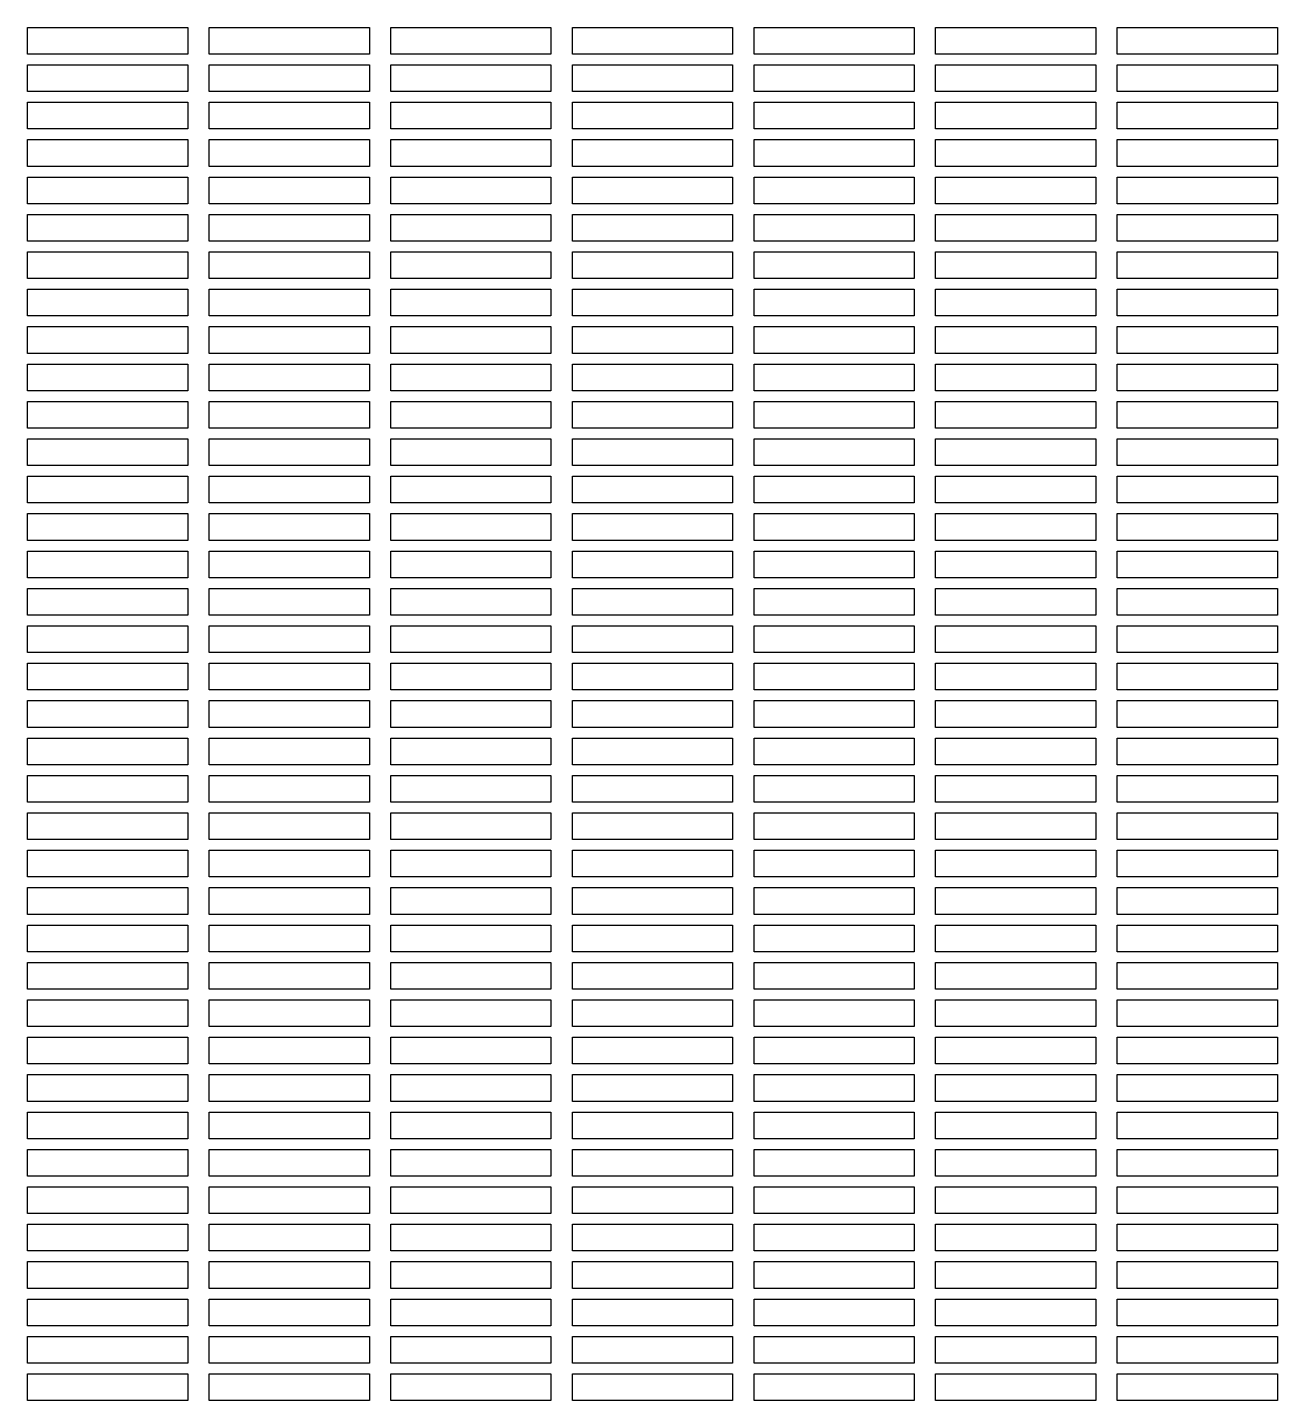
# Model space of a CAD drawing. Header units: millimetres. Extents: x 0 to 100, y -12 to 202.
# Drawn here: x 49.82 to 73.22, y 40.35 to 66.05 of the extents above; entities that cross this region are included whole.
import ezdxf

# ---------------------------------------------------------------- set-up
doc = ezdxf.new("R2010")
doc.units = ezdxf.units.MM
doc.layers.add('4212-62023_1-GJW_0', color=7, linetype='Continuous')

msp = doc.modelspace()

# ---------------------------------------------------------------- linework, layer by layer
at = {"layer": '4212-62023_1-GJW_0', "color": 7, "linetype": 'Continuous'}
for p, q in [((49.82, 66.05), (52.82, 66.05)), ((49.82, 65.55), (49.82, 66.05)), ((52.82, 66.05), (52.82, 65.55)), ((53.22, 66.05), (56.22, 66.05)), ((53.22, 65.55), (53.22, 66.05)), ((56.22, 66.05), (56.22, 65.55)), ((56.62, 66.05), (59.62, 66.05)), ((56.62, 65.55), (56.62, 66.05)), ((59.62, 66.05), (59.62, 65.55)), ((60.02, 66.05), (63.02, 66.05)), ((60.02, 65.55), (60.02, 66.05)), ((63.02, 66.05), (63.02, 65.55)), ((63.42, 66.05), (66.42, 66.05)), ((63.42, 65.55), (63.42, 66.05)), ((66.42, 66.05), (66.42, 65.55)), ((66.82, 66.05), (69.82, 66.05)), ((66.82, 65.55), (66.82, 66.05)), ((69.82, 66.05), (69.82, 65.55)), ((70.22, 66.05), (73.22, 66.05)), ((70.22, 65.55), (70.22, 66.05)), ((73.22, 66.05), (73.22, 65.55)), ((52.82, 65.55), (49.82, 65.55)), ((56.22, 65.55), (53.22, 65.55)), ((59.62, 65.55), (56.62, 65.55)), ((63.02, 65.55), (60.02, 65.55)), ((66.42, 65.55), (63.42, 65.55)), ((69.82, 65.55), (66.82, 65.55)), ((73.22, 65.55), (70.22, 65.55)), ((49.82, 65.35), (52.82, 65.35)), ((49.82, 64.85), (49.82, 65.35)), ((52.82, 65.35), (52.82, 64.85)), ((53.22, 65.35), (56.22, 65.35)), ((53.22, 64.85), (53.22, 65.35)), ((56.22, 65.35), (56.22, 64.85)), ((56.62, 65.35), (59.62, 65.35)), ((56.62, 64.85), (56.62, 65.35)), ((59.62, 65.35), (59.62, 64.85)), ((60.02, 65.35), (63.02, 65.35)), ((60.02, 64.85), (60.02, 65.35)), ((63.02, 65.35), (63.02, 64.85)), ((63.42, 65.35), (66.42, 65.35)), ((63.42, 64.85), (63.42, 65.35)), ((66.42, 65.35), (66.42, 64.85)), ((66.82, 65.35), (69.82, 65.35)), ((66.82, 64.85), (66.82, 65.35)), ((69.82, 65.35), (69.82, 64.85)), ((70.22, 65.35), (73.22, 65.35)), ((70.22, 64.85), (70.22, 65.35)), ((73.22, 65.35), (73.22, 64.85)), ((52.82, 64.85), (49.82, 64.85)), ((56.22, 64.85), (53.22, 64.85)), ((59.62, 64.85), (56.62, 64.85)), ((63.02, 64.85), (60.02, 64.85)), ((66.42, 64.85), (63.42, 64.85)), ((69.82, 64.85), (66.82, 64.85)), ((73.22, 64.85), (70.22, 64.85)), ((49.82, 64.65), (52.82, 64.65)), ((49.82, 64.15), (49.82, 64.65)), ((52.82, 64.65), (52.82, 64.15)), ((53.22, 64.65), (56.22, 64.65)), ((53.22, 64.15), (53.22, 64.65)), ((56.22, 64.65), (56.22, 64.15)), ((56.62, 64.65), (59.62, 64.65)), ((56.62, 64.15), (56.62, 64.65)), ((59.62, 64.65), (59.62, 64.15)), ((60.02, 64.65), (63.02, 64.65)), ((60.02, 64.15), (60.02, 64.65)), ((63.02, 64.65), (63.02, 64.15)), ((63.42, 64.65), (66.42, 64.65)), ((63.42, 64.15), (63.42, 64.65)), ((66.42, 64.65), (66.42, 64.15)), ((66.82, 64.65), (69.82, 64.65)), ((66.82, 64.15), (66.82, 64.65)), ((69.82, 64.65), (69.82, 64.15)), ((70.22, 64.65), (73.22, 64.65)), ((70.22, 64.15), (70.22, 64.65)), ((73.22, 64.65), (73.22, 64.15)), ((52.82, 64.15), (49.82, 64.15)), ((56.22, 64.15), (53.22, 64.15)), ((59.62, 64.15), (56.62, 64.15)), ((63.02, 64.15), (60.02, 64.15)), ((66.42, 64.15), (63.42, 64.15)), ((69.82, 64.15), (66.82, 64.15)), ((73.22, 64.15), (70.22, 64.15)), ((49.82, 63.95), (52.82, 63.95)), ((49.82, 63.45), (49.82, 63.95)), ((52.82, 63.95), (52.82, 63.45)), ((53.22, 63.95), (56.22, 63.95)), ((53.22, 63.45), (53.22, 63.95)), ((56.22, 63.95), (56.22, 63.45)), ((56.62, 63.95), (59.62, 63.95)), ((56.62, 63.45), (56.62, 63.95)), ((59.62, 63.95), (59.62, 63.45)), ((60.02, 63.95), (63.02, 63.95)), ((60.02, 63.45), (60.02, 63.95)), ((63.02, 63.95), (63.02, 63.45)), ((63.42, 63.95), (66.42, 63.95)), ((63.42, 63.45), (63.42, 63.95)), ((66.42, 63.95), (66.42, 63.45)), ((66.82, 63.95), (69.82, 63.95)), ((66.82, 63.45), (66.82, 63.95)), ((69.82, 63.95), (69.82, 63.45)), ((70.22, 63.95), (73.22, 63.95)), ((70.22, 63.45), (70.22, 63.95)), ((73.22, 63.95), (73.22, 63.45)), ((52.82, 63.45), (49.82, 63.45)), ((49.82, 63.25), (52.82, 63.25)), ((49.82, 62.75), (49.82, 63.25)), ((52.82, 63.25), (52.82, 62.75)), ((56.22, 63.45), (53.22, 63.45)), ((53.22, 63.25), (56.22, 63.25)), ((53.22, 62.75), (53.22, 63.25)), ((56.22, 63.25), (56.22, 62.75)), ((59.62, 63.45), (56.62, 63.45)), ((56.62, 63.25), (59.62, 63.25)), ((56.62, 62.75), (56.62, 63.25)), ((59.62, 63.25), (59.62, 62.75)), ((63.02, 63.45), (60.02, 63.45)), ((60.02, 63.25), (63.02, 63.25)), ((60.02, 62.75), (60.02, 63.25)), ((63.02, 63.25), (63.02, 62.75)), ((66.42, 63.45), (63.42, 63.45)), ((63.42, 63.25), (66.42, 63.25)), ((63.42, 62.75), (63.42, 63.25)), ((66.42, 63.25), (66.42, 62.75)), ((69.82, 63.45), (66.82, 63.45)), ((66.82, 63.25), (69.82, 63.25)), ((66.82, 62.75), (66.82, 63.25)), ((69.82, 63.25), (69.82, 62.75)), ((73.22, 63.45), (70.22, 63.45)), ((70.22, 63.25), (73.22, 63.25)), ((70.22, 62.75), (70.22, 63.25)), ((73.22, 63.25), (73.22, 62.75)), ((52.82, 62.75), (49.82, 62.75)), ((56.22, 62.75), (53.22, 62.75)), ((59.62, 62.75), (56.62, 62.75)), ((63.02, 62.75), (60.02, 62.75)), ((66.42, 62.75), (63.42, 62.75)), ((69.82, 62.75), (66.82, 62.75)), ((73.22, 62.75), (70.22, 62.75)), ((49.82, 62.55), (52.82, 62.55)), ((49.82, 62.05), (49.82, 62.55)), ((52.82, 62.55), (52.82, 62.05)), ((53.22, 62.55), (56.22, 62.55)), ((53.22, 62.05), (53.22, 62.55)), ((56.22, 62.55), (56.22, 62.05)), ((56.62, 62.55), (59.62, 62.55)), ((56.62, 62.05), (56.62, 62.55)), ((59.62, 62.55), (59.62, 62.05)), ((60.02, 62.55), (63.02, 62.55)), ((60.02, 62.05), (60.02, 62.55)), ((63.02, 62.55), (63.02, 62.05)), ((63.42, 62.55), (66.42, 62.55)), ((63.42, 62.05), (63.42, 62.55)), ((66.42, 62.55), (66.42, 62.05)), ((66.82, 62.55), (69.82, 62.55)), ((66.82, 62.05), (66.82, 62.55)), ((69.82, 62.55), (69.82, 62.05)), ((70.22, 62.55), (73.22, 62.55)), ((70.22, 62.05), (70.22, 62.55)), ((73.22, 62.55), (73.22, 62.05)), ((52.82, 62.05), (49.82, 62.05)), ((56.22, 62.05), (53.22, 62.05)), ((59.62, 62.05), (56.62, 62.05)), ((63.02, 62.05), (60.02, 62.05)), ((66.42, 62.05), (63.42, 62.05)), ((69.82, 62.05), (66.82, 62.05)), ((73.22, 62.05), (70.22, 62.05)), ((49.82, 61.85), (52.82, 61.85)), ((49.82, 61.35), (49.82, 61.85)), ((52.82, 61.85), (52.82, 61.35)), ((53.22, 61.85), (56.22, 61.85)), ((53.22, 61.35), (53.22, 61.85)), ((56.22, 61.85), (56.22, 61.35)), ((56.62, 61.85), (59.62, 61.85)), ((56.62, 61.35), (56.62, 61.85)), ((59.62, 61.85), (59.62, 61.35)), ((60.02, 61.85), (63.02, 61.85)), ((60.02, 61.35), (60.02, 61.85)), ((63.02, 61.85), (63.02, 61.35)), ((63.42, 61.85), (66.42, 61.85)), ((63.42, 61.35), (63.42, 61.85)), ((66.42, 61.85), (66.42, 61.35)), ((66.82, 61.85), (69.82, 61.85)), ((66.82, 61.35), (66.82, 61.85)), ((69.82, 61.85), (69.82, 61.35)), ((70.22, 61.85), (73.22, 61.85)), ((70.22, 61.35), (70.22, 61.85)), ((73.22, 61.85), (73.22, 61.35)), ((52.82, 61.35), (49.82, 61.35)), ((56.22, 61.35), (53.22, 61.35)), ((59.62, 61.35), (56.62, 61.35)), ((63.02, 61.35), (60.02, 61.35)), ((66.42, 61.35), (63.42, 61.35)), ((69.82, 61.35), (66.82, 61.35)), ((73.22, 61.35), (70.22, 61.35)), ((49.82, 61.15), (52.82, 61.15)), ((49.82, 60.65), (49.82, 61.15)), ((52.82, 61.15), (52.82, 60.65)), ((53.22, 61.15), (56.22, 61.15)), ((53.22, 60.65), (53.22, 61.15)), ((56.22, 61.15), (56.22, 60.65)), ((56.62, 61.15), (59.62, 61.15)), ((56.62, 60.65), (56.62, 61.15)), ((59.62, 61.15), (59.62, 60.65)), ((60.02, 61.15), (63.02, 61.15)), ((60.02, 60.65), (60.02, 61.15)), ((63.02, 61.15), (63.02, 60.65)), ((63.42, 61.15), (66.42, 61.15)), ((63.42, 60.65), (63.42, 61.15)), ((66.42, 61.15), (66.42, 60.65)), ((66.82, 61.15), (69.82, 61.15)), ((66.82, 60.65), (66.82, 61.15)), ((69.82, 61.15), (69.82, 60.65)), ((70.22, 61.15), (73.22, 61.15)), ((70.22, 60.65), (70.22, 61.15)), ((73.22, 61.15), (73.22, 60.65)), ((52.82, 60.65), (49.82, 60.65)), ((49.82, 60.45), (52.82, 60.45)), ((49.82, 59.95), (49.82, 60.45)), ((52.82, 60.45), (52.82, 59.95)), ((56.22, 60.65), (53.22, 60.65)), ((53.22, 60.45), (56.22, 60.45)), ((53.22, 59.95), (53.22, 60.45)), ((56.22, 60.45), (56.22, 59.95)), ((59.62, 60.65), (56.62, 60.65)), ((56.62, 60.45), (59.62, 60.45)), ((56.62, 59.95), (56.62, 60.45)), ((59.62, 60.45), (59.62, 59.95)), ((63.02, 60.65), (60.02, 60.65)), ((60.02, 60.45), (63.02, 60.45)), ((60.02, 59.95), (60.02, 60.45)), ((63.02, 60.45), (63.02, 59.95)), ((66.42, 60.65), (63.42, 60.65)), ((63.42, 60.45), (66.42, 60.45)), ((63.42, 59.95), (63.42, 60.45)), ((66.42, 60.45), (66.42, 59.95)), ((69.82, 60.65), (66.82, 60.65)), ((66.82, 60.45), (69.82, 60.45)), ((66.82, 59.95), (66.82, 60.45)), ((69.82, 60.45), (69.82, 59.95)), ((73.22, 60.65), (70.22, 60.65)), ((70.22, 60.45), (73.22, 60.45)), ((70.22, 59.95), (70.22, 60.45)), ((73.22, 60.45), (73.22, 59.95)), ((52.82, 59.95), (49.82, 59.95)), ((56.22, 59.95), (53.22, 59.95)), ((59.62, 59.95), (56.62, 59.95)), ((63.02, 59.95), (60.02, 59.95)), ((66.42, 59.95), (63.42, 59.95)), ((69.82, 59.95), (66.82, 59.95)), ((73.22, 59.95), (70.22, 59.95)), ((49.82, 59.75), (52.82, 59.75)), ((49.82, 59.25), (49.82, 59.75)), ((52.82, 59.75), (52.82, 59.25)), ((53.22, 59.75), (56.22, 59.75)), ((53.22, 59.25), (53.22, 59.75)), ((56.22, 59.75), (56.22, 59.25)), ((56.62, 59.75), (59.62, 59.75)), ((56.62, 59.25), (56.62, 59.75)), ((59.62, 59.75), (59.62, 59.25)), ((60.02, 59.75), (63.02, 59.75)), ((60.02, 59.25), (60.02, 59.75)), ((63.02, 59.75), (63.02, 59.25)), ((63.42, 59.75), (66.42, 59.75)), ((63.42, 59.25), (63.42, 59.75)), ((66.42, 59.75), (66.42, 59.25)), ((66.82, 59.75), (69.82, 59.75)), ((66.82, 59.25), (66.82, 59.75)), ((69.82, 59.75), (69.82, 59.25)), ((70.22, 59.75), (73.22, 59.75)), ((70.22, 59.25), (70.22, 59.75)), ((73.22, 59.75), (73.22, 59.25)), ((52.82, 59.25), (49.82, 59.25)), ((56.22, 59.25), (53.22, 59.25)), ((59.62, 59.25), (56.62, 59.25)), ((63.02, 59.25), (60.02, 59.25)), ((66.42, 59.25), (63.42, 59.25)), ((69.82, 59.25), (66.82, 59.25)), ((73.22, 59.25), (70.22, 59.25)), ((49.82, 59.05), (52.82, 59.05)), ((49.82, 58.55), (49.82, 59.05)), ((52.82, 59.05), (52.82, 58.55)), ((53.22, 59.05), (56.22, 59.05)), ((53.22, 58.55), (53.22, 59.05)), ((56.22, 59.05), (56.22, 58.55)), ((56.62, 59.05), (59.62, 59.05)), ((56.62, 58.55), (56.62, 59.05)), ((59.62, 59.05), (59.62, 58.55)), ((60.02, 59.05), (63.02, 59.05)), ((60.02, 58.55), (60.02, 59.05)), ((63.02, 59.05), (63.02, 58.55)), ((63.42, 59.05), (66.42, 59.05)), ((63.42, 58.55), (63.42, 59.05)), ((66.42, 59.05), (66.42, 58.55)), ((66.82, 59.05), (69.82, 59.05)), ((66.82, 58.55), (66.82, 59.05)), ((69.82, 59.05), (69.82, 58.55)), ((70.22, 59.05), (73.22, 59.05)), ((70.22, 58.55), (70.22, 59.05)), ((73.22, 59.05), (73.22, 58.55)), ((52.82, 58.55), (49.82, 58.55)), ((49.82, 58.35), (52.82, 58.35)), ((49.82, 57.85), (49.82, 58.35)), ((52.82, 58.35), (52.82, 57.85)), ((56.22, 58.55), (53.22, 58.55)), ((53.22, 58.35), (56.22, 58.35)), ((53.22, 57.85), (53.22, 58.35)), ((56.22, 58.35), (56.22, 57.85)), ((59.62, 58.55), (56.62, 58.55)), ((56.62, 58.35), (59.62, 58.35)), ((56.62, 57.85), (56.62, 58.35)), ((59.62, 58.35), (59.62, 57.85)), ((63.02, 58.55), (60.02, 58.55)), ((60.02, 58.35), (63.02, 58.35)), ((60.02, 57.85), (60.02, 58.35)), ((63.02, 58.35), (63.02, 57.85)), ((66.42, 58.55), (63.42, 58.55)), ((63.42, 58.35), (66.42, 58.35)), ((63.42, 57.85), (63.42, 58.35)), ((66.42, 58.35), (66.42, 57.85)), ((69.82, 58.55), (66.82, 58.55)), ((66.82, 58.35), (69.82, 58.35)), ((66.82, 57.85), (66.82, 58.35)), ((69.82, 58.35), (69.82, 57.85)), ((73.22, 58.55), (70.22, 58.55)), ((70.22, 58.35), (73.22, 58.35)), ((70.22, 57.85), (70.22, 58.35)), ((73.22, 58.35), (73.22, 57.85)), ((52.82, 57.85), (49.82, 57.85)), ((56.22, 57.85), (53.22, 57.85)), ((59.62, 57.85), (56.62, 57.85)), ((63.02, 57.85), (60.02, 57.85)), ((66.42, 57.85), (63.42, 57.85)), ((69.82, 57.85), (66.82, 57.85)), ((73.22, 57.85), (70.22, 57.85)), ((49.82, 57.65), (52.82, 57.65)), ((49.82, 57.15), (49.82, 57.65)), ((52.82, 57.65), (52.82, 57.15)), ((53.22, 57.65), (56.22, 57.65)), ((53.22, 57.15), (53.22, 57.65)), ((56.22, 57.65), (56.22, 57.15)), ((56.62, 57.65), (59.62, 57.65)), ((56.62, 57.15), (56.62, 57.65)), ((59.62, 57.65), (59.62, 57.15)), ((60.02, 57.65), (63.02, 57.65)), ((60.02, 57.15), (60.02, 57.65)), ((63.02, 57.65), (63.02, 57.15)), ((63.42, 57.65), (66.42, 57.65)), ((63.42, 57.15), (63.42, 57.65)), ((66.42, 57.65), (66.42, 57.15)), ((66.82, 57.65), (69.82, 57.65)), ((66.82, 57.15), (66.82, 57.65)), ((69.82, 57.65), (69.82, 57.15)), ((70.22, 57.65), (73.22, 57.65)), ((70.22, 57.15), (70.22, 57.65)), ((73.22, 57.65), (73.22, 57.15)), ((52.82, 57.15), (49.82, 57.15)), ((56.22, 57.15), (53.22, 57.15)), ((59.62, 57.15), (56.62, 57.15)), ((63.02, 57.15), (60.02, 57.15)), ((66.42, 57.15), (63.42, 57.15)), ((69.82, 57.15), (66.82, 57.15)), ((73.22, 57.15), (70.22, 57.15)), ((49.82, 56.95), (52.82, 56.95)), ((49.82, 56.45), (49.82, 56.95)), ((52.82, 56.95), (52.82, 56.45)), ((53.22, 56.95), (56.22, 56.95)), ((53.22, 56.45), (53.22, 56.95)), ((56.22, 56.95), (56.22, 56.45)), ((56.62, 56.95), (59.62, 56.95)), ((56.62, 56.45), (56.62, 56.95)), ((59.62, 56.95), (59.62, 56.45)), ((60.02, 56.95), (63.02, 56.95)), ((60.02, 56.45), (60.02, 56.95)), ((63.02, 56.95), (63.02, 56.45)), ((63.42, 56.95), (66.42, 56.95)), ((63.42, 56.45), (63.42, 56.95)), ((66.42, 56.95), (66.42, 56.45)), ((66.82, 56.95), (69.82, 56.95)), ((66.82, 56.45), (66.82, 56.95)), ((69.82, 56.95), (69.82, 56.45)), ((70.22, 56.95), (73.22, 56.95)), ((70.22, 56.45), (70.22, 56.95)), ((73.22, 56.95), (73.22, 56.45)), ((52.82, 56.45), (49.82, 56.45)), ((56.22, 56.45), (53.22, 56.45)), ((59.62, 56.45), (56.62, 56.45)), ((63.02, 56.45), (60.02, 56.45)), ((66.42, 56.45), (63.42, 56.45)), ((69.82, 56.45), (66.82, 56.45)), ((73.22, 56.45), (70.22, 56.45)), ((49.82, 56.25), (52.82, 56.25)), ((49.82, 55.75), (49.82, 56.25)), ((52.82, 56.25), (52.82, 55.75)), ((53.22, 56.25), (56.22, 56.25)), ((53.22, 55.75), (53.22, 56.25)), ((56.22, 56.25), (56.22, 55.75)), ((56.62, 56.25), (59.62, 56.25)), ((56.62, 55.75), (56.62, 56.25)), ((59.62, 56.25), (59.62, 55.75)), ((60.02, 56.25), (63.02, 56.25)), ((60.02, 55.75), (60.02, 56.25)), ((63.02, 56.25), (63.02, 55.75)), ((63.42, 56.25), (66.42, 56.25)), ((63.42, 55.75), (63.42, 56.25)), ((66.42, 56.25), (66.42, 55.75)), ((66.82, 56.25), (69.82, 56.25)), ((66.82, 55.75), (66.82, 56.25)), ((69.82, 56.25), (69.82, 55.75)), ((70.22, 56.25), (73.22, 56.25)), ((70.22, 55.75), (70.22, 56.25)), ((73.22, 56.25), (73.22, 55.75)), ((52.82, 55.75), (49.82, 55.75)), ((49.82, 55.55), (52.82, 55.55)), ((49.82, 55.05), (49.82, 55.55)), ((52.82, 55.55), (52.82, 55.05)), ((56.22, 55.75), (53.22, 55.75)), ((53.22, 55.55), (56.22, 55.55)), ((53.22, 55.05), (53.22, 55.55)), ((56.22, 55.55), (56.22, 55.05)), ((59.62, 55.75), (56.62, 55.75)), ((56.62, 55.55), (59.62, 55.55)), ((56.62, 55.05), (56.62, 55.55)), ((59.62, 55.55), (59.62, 55.05)), ((63.02, 55.75), (60.02, 55.75)), ((60.02, 55.55), (63.02, 55.55)), ((60.02, 55.05), (60.02, 55.55)), ((63.02, 55.55), (63.02, 55.05)), ((66.42, 55.75), (63.42, 55.75)), ((63.42, 55.55), (66.42, 55.55)), ((63.42, 55.05), (63.42, 55.55)), ((66.42, 55.55), (66.42, 55.05)), ((69.82, 55.75), (66.82, 55.75)), ((66.82, 55.55), (69.82, 55.55)), ((66.82, 55.05), (66.82, 55.55)), ((69.82, 55.55), (69.82, 55.05)), ((73.22, 55.75), (70.22, 55.75)), ((70.22, 55.55), (73.22, 55.55)), ((70.22, 55.05), (70.22, 55.55)), ((73.22, 55.55), (73.22, 55.05)), ((52.82, 55.05), (49.82, 55.05)), ((56.22, 55.05), (53.22, 55.05)), ((59.62, 55.05), (56.62, 55.05)), ((63.02, 55.05), (60.02, 55.05)), ((66.42, 55.05), (63.42, 55.05)), ((69.82, 55.05), (66.82, 55.05)), ((73.22, 55.05), (70.22, 55.05)), ((49.82, 54.85), (52.82, 54.85)), ((49.82, 54.35), (49.82, 54.85)), ((52.82, 54.85), (52.82, 54.35)), ((53.22, 54.85), (56.22, 54.85)), ((53.22, 54.35), (53.22, 54.85)), ((56.22, 54.85), (56.22, 54.35)), ((56.62, 54.85), (59.62, 54.85)), ((56.62, 54.35), (56.62, 54.85)), ((59.62, 54.85), (59.62, 54.35)), ((60.02, 54.85), (63.02, 54.85)), ((60.02, 54.35), (60.02, 54.85)), ((63.02, 54.85), (63.02, 54.35)), ((63.42, 54.85), (66.42, 54.85)), ((63.42, 54.35), (63.42, 54.85)), ((66.42, 54.85), (66.42, 54.35)), ((66.82, 54.85), (69.82, 54.85)), ((66.82, 54.35), (66.82, 54.85)), ((69.82, 54.85), (69.82, 54.35)), ((70.22, 54.85), (73.22, 54.85)), ((70.22, 54.35), (70.22, 54.85)), ((73.22, 54.85), (73.22, 54.35)), ((52.82, 54.35), (49.82, 54.35)), ((56.22, 54.35), (53.22, 54.35)), ((59.62, 54.35), (56.62, 54.35)), ((63.02, 54.35), (60.02, 54.35)), ((66.42, 54.35), (63.42, 54.35)), ((69.82, 54.35), (66.82, 54.35)), ((73.22, 54.35), (70.22, 54.35)), ((49.82, 54.15), (52.82, 54.15)), ((49.82, 53.65), (49.82, 54.15)), ((52.82, 54.15), (52.82, 53.65)), ((53.22, 54.15), (56.22, 54.15)), ((53.22, 53.65), (53.22, 54.15)), ((56.22, 54.15), (56.22, 53.65)), ((56.62, 54.15), (59.62, 54.15)), ((56.62, 53.65), (56.62, 54.15)), ((59.62, 54.15), (59.62, 53.65)), ((60.02, 54.15), (63.02, 54.15)), ((60.02, 53.65), (60.02, 54.15)), ((63.02, 54.15), (63.02, 53.65)), ((63.42, 54.15), (66.42, 54.15)), ((63.42, 53.65), (63.42, 54.15)), ((66.42, 54.15), (66.42, 53.65)), ((66.82, 54.15), (69.82, 54.15)), ((66.82, 53.65), (66.82, 54.15)), ((69.82, 54.15), (69.82, 53.65)), ((70.22, 54.15), (73.22, 54.15)), ((70.22, 53.65), (70.22, 54.15)), ((73.22, 54.15), (73.22, 53.65)), ((52.82, 53.65), (49.82, 53.65)), ((56.22, 53.65), (53.22, 53.65)), ((59.62, 53.65), (56.62, 53.65)), ((63.02, 53.65), (60.02, 53.65)), ((66.42, 53.65), (63.42, 53.65)), ((69.82, 53.65), (66.82, 53.65)), ((73.22, 53.65), (70.22, 53.65)), ((49.82, 53.45), (52.82, 53.45)), ((49.82, 52.95), (49.82, 53.45)), ((52.82, 53.45), (52.82, 52.95)), ((53.22, 53.45), (56.22, 53.45)), ((53.22, 52.95), (53.22, 53.45)), ((56.22, 53.45), (56.22, 52.95)), ((56.62, 53.45), (59.62, 53.45)), ((56.62, 52.95), (56.62, 53.45)), ((59.62, 53.45), (59.62, 52.95)), ((60.02, 53.45), (63.02, 53.45)), ((60.02, 52.95), (60.02, 53.45)), ((63.02, 53.45), (63.02, 52.95)), ((63.42, 53.45), (66.42, 53.45)), ((63.42, 52.95), (63.42, 53.45)), ((66.42, 53.45), (66.42, 52.95)), ((66.82, 53.45), (69.82, 53.45)), ((66.82, 52.95), (66.82, 53.45)), ((69.82, 53.45), (69.82, 52.95)), ((70.22, 53.45), (73.22, 53.45)), ((70.22, 52.95), (70.22, 53.45)), ((73.22, 53.45), (73.22, 52.95)), ((52.82, 52.95), (49.82, 52.95)), ((56.22, 52.95), (53.22, 52.95)), ((59.62, 52.95), (56.62, 52.95)), ((63.02, 52.95), (60.02, 52.95)), ((66.42, 52.95), (63.42, 52.95)), ((69.82, 52.95), (66.82, 52.95)), ((73.22, 52.95), (70.22, 52.95)), ((49.82, 52.75), (52.82, 52.75)), ((49.82, 52.25), (49.82, 52.75)), ((52.82, 52.75), (52.82, 52.25)), ((53.22, 52.75), (56.22, 52.75)), ((53.22, 52.25), (53.22, 52.75)), ((56.22, 52.75), (56.22, 52.25)), ((56.62, 52.75), (59.62, 52.75)), ((56.62, 52.25), (56.62, 52.75)), ((59.62, 52.75), (59.62, 52.25)), ((60.02, 52.75), (63.02, 52.75)), ((60.02, 52.25), (60.02, 52.75)), ((63.02, 52.75), (63.02, 52.25)), ((63.42, 52.75), (66.42, 52.75)), ((63.42, 52.25), (63.42, 52.75)), ((66.42, 52.75), (66.42, 52.25)), ((66.82, 52.75), (69.82, 52.75)), ((66.82, 52.25), (66.82, 52.75)), ((69.82, 52.75), (69.82, 52.25)), ((70.22, 52.75), (73.22, 52.75)), ((70.22, 52.25), (70.22, 52.75)), ((73.22, 52.75), (73.22, 52.25)), ((52.82, 52.25), (49.82, 52.25)), ((56.22, 52.25), (53.22, 52.25)), ((59.62, 52.25), (56.62, 52.25)), ((63.02, 52.25), (60.02, 52.25)), ((66.42, 52.25), (63.42, 52.25)), ((69.82, 52.25), (66.82, 52.25)), ((73.22, 52.25), (70.22, 52.25)), ((49.82, 52.05), (52.82, 52.05)), ((49.82, 51.55), (49.82, 52.05)), ((52.82, 52.05), (52.82, 51.55)), ((53.22, 52.05), (56.22, 52.05)), ((53.22, 51.55), (53.22, 52.05)), ((56.22, 52.05), (56.22, 51.55)), ((56.62, 52.05), (59.62, 52.05)), ((56.62, 51.55), (56.62, 52.05)), ((59.62, 52.05), (59.62, 51.55)), ((60.02, 52.05), (63.02, 52.05)), ((60.02, 51.55), (60.02, 52.05)), ((63.02, 52.05), (63.02, 51.55)), ((63.42, 52.05), (66.42, 52.05)), ((63.42, 51.55), (63.42, 52.05)), ((66.42, 52.05), (66.42, 51.55)), ((66.82, 52.05), (69.82, 52.05)), ((66.82, 51.55), (66.82, 52.05)), ((69.82, 52.05), (69.82, 51.55)), ((70.22, 52.05), (73.22, 52.05)), ((70.22, 51.55), (70.22, 52.05)), ((73.22, 52.05), (73.22, 51.55)), ((52.82, 51.55), (49.82, 51.55)), ((56.22, 51.55), (53.22, 51.55)), ((59.62, 51.55), (56.62, 51.55)), ((63.02, 51.55), (60.02, 51.55)), ((66.42, 51.55), (63.42, 51.55)), ((69.82, 51.55), (66.82, 51.55)), ((73.22, 51.55), (70.22, 51.55)), ((49.82, 51.35), (52.82, 51.35)), ((49.82, 50.85), (49.82, 51.35)), ((52.82, 51.35), (52.82, 50.85)), ((53.22, 51.35), (56.22, 51.35)), ((53.22, 50.85), (53.22, 51.35)), ((56.22, 51.35), (56.22, 50.85)), ((56.62, 51.35), (59.62, 51.35)), ((56.62, 50.85), (56.62, 51.35)), ((59.62, 51.35), (59.62, 50.85)), ((60.02, 51.35), (63.02, 51.35)), ((60.02, 50.85), (60.02, 51.35)), ((63.02, 51.35), (63.02, 50.85)), ((63.42, 51.35), (66.42, 51.35)), ((63.42, 50.85), (63.42, 51.35)), ((66.42, 51.35), (66.42, 50.85)), ((66.82, 51.35), (69.82, 51.35)), ((66.82, 50.85), (66.82, 51.35)), ((69.82, 51.35), (69.82, 50.85)), ((70.22, 51.35), (73.22, 51.35)), ((70.22, 50.85), (70.22, 51.35)), ((73.22, 51.35), (73.22, 50.85)), ((52.82, 50.85), (49.82, 50.85)), ((49.82, 50.65), (52.82, 50.65)), ((49.82, 50.15), (49.82, 50.65)), ((52.82, 50.65), (52.82, 50.15)), ((56.22, 50.85), (53.22, 50.85)), ((53.22, 50.65), (56.22, 50.65)), ((53.22, 50.15), (53.22, 50.65)), ((56.22, 50.65), (56.22, 50.15)), ((59.62, 50.85), (56.62, 50.85)), ((56.62, 50.65), (59.62, 50.65)), ((56.62, 50.15), (56.62, 50.65)), ((59.62, 50.65), (59.62, 50.15)), ((63.02, 50.85), (60.02, 50.85)), ((60.02, 50.65), (63.02, 50.65)), ((60.02, 50.15), (60.02, 50.65)), ((63.02, 50.65), (63.02, 50.15)), ((66.42, 50.85), (63.42, 50.85)), ((63.42, 50.65), (66.42, 50.65)), ((63.42, 50.15), (63.42, 50.65)), ((66.42, 50.65), (66.42, 50.15)), ((69.82, 50.85), (66.82, 50.85)), ((66.82, 50.65), (69.82, 50.65)), ((66.82, 50.15), (66.82, 50.65)), ((69.82, 50.65), (69.82, 50.15)), ((73.22, 50.85), (70.22, 50.85)), ((70.22, 50.65), (73.22, 50.65)), ((70.22, 50.15), (70.22, 50.65)), ((73.22, 50.65), (73.22, 50.15)), ((52.82, 50.15), (49.82, 50.15)), ((56.22, 50.15), (53.22, 50.15)), ((59.62, 50.15), (56.62, 50.15)), ((63.02, 50.15), (60.02, 50.15)), ((66.42, 50.15), (63.42, 50.15)), ((69.82, 50.15), (66.82, 50.15)), ((73.22, 50.15), (70.22, 50.15)), ((49.82, 49.95), (52.82, 49.95)), ((49.82, 49.45), (49.82, 49.95)), ((52.82, 49.95), (52.82, 49.45)), ((53.22, 49.95), (56.22, 49.95)), ((53.22, 49.45), (53.22, 49.95)), ((56.22, 49.95), (56.22, 49.45)), ((56.62, 49.95), (59.62, 49.95)), ((56.62, 49.45), (56.62, 49.95)), ((59.62, 49.95), (59.62, 49.45)), ((60.02, 49.95), (63.02, 49.95)), ((60.02, 49.45), (60.02, 49.95)), ((63.02, 49.95), (63.02, 49.45)), ((63.42, 49.95), (66.42, 49.95)), ((63.42, 49.45), (63.42, 49.95)), ((66.42, 49.95), (66.42, 49.45)), ((66.82, 49.95), (69.82, 49.95)), ((66.82, 49.45), (66.82, 49.95)), ((69.82, 49.95), (69.82, 49.45)), ((70.22, 49.95), (73.22, 49.95)), ((70.22, 49.45), (70.22, 49.95)), ((73.22, 49.95), (73.22, 49.45)), ((52.82, 49.45), (49.82, 49.45)), ((56.22, 49.45), (53.22, 49.45)), ((59.62, 49.45), (56.62, 49.45)), ((63.02, 49.45), (60.02, 49.45)), ((66.42, 49.45), (63.42, 49.45)), ((69.82, 49.45), (66.82, 49.45)), ((73.22, 49.45), (70.22, 49.45)), ((49.82, 49.25), (52.82, 49.25)), ((49.82, 48.75), (49.82, 49.25)), ((52.82, 49.25), (52.82, 48.75)), ((53.22, 49.25), (56.22, 49.25)), ((53.22, 48.75), (53.22, 49.25)), ((56.22, 49.25), (56.22, 48.75)), ((56.62, 49.25), (59.62, 49.25)), ((56.62, 48.75), (56.62, 49.25)), ((59.62, 49.25), (59.62, 48.75)), ((60.02, 49.25), (63.02, 49.25)), ((60.02, 48.75), (60.02, 49.25)), ((63.02, 49.25), (63.02, 48.75)), ((63.42, 49.25), (66.42, 49.25)), ((63.42, 48.75), (63.42, 49.25)), ((66.42, 49.25), (66.42, 48.75)), ((66.82, 49.25), (69.82, 49.25)), ((66.82, 48.75), (66.82, 49.25)), ((69.82, 49.25), (69.82, 48.75)), ((70.22, 49.25), (73.22, 49.25)), ((70.22, 48.75), (70.22, 49.25)), ((73.22, 49.25), (73.22, 48.75)), ((52.82, 48.75), (49.82, 48.75)), ((56.22, 48.75), (53.22, 48.75)), ((59.62, 48.75), (56.62, 48.75)), ((63.02, 48.75), (60.02, 48.75)), ((66.42, 48.75), (63.42, 48.75)), ((69.82, 48.75), (66.82, 48.75)), ((73.22, 48.75), (70.22, 48.75)), ((49.82, 48.55), (52.82, 48.55)), ((49.82, 48.05), (49.82, 48.55)), ((52.82, 48.55), (52.82, 48.05)), ((53.22, 48.55), (56.22, 48.55)), ((53.22, 48.05), (53.22, 48.55)), ((56.22, 48.55), (56.22, 48.05)), ((56.62, 48.55), (59.62, 48.55)), ((56.62, 48.05), (56.62, 48.55)), ((59.62, 48.55), (59.62, 48.05)), ((60.02, 48.55), (63.02, 48.55)), ((60.02, 48.05), (60.02, 48.55)), ((63.02, 48.55), (63.02, 48.05)), ((63.42, 48.55), (66.42, 48.55)), ((63.42, 48.05), (63.42, 48.55)), ((66.42, 48.55), (66.42, 48.05)), ((66.82, 48.55), (69.82, 48.55)), ((66.82, 48.05), (66.82, 48.55)), ((69.82, 48.55), (69.82, 48.05)), ((70.22, 48.55), (73.22, 48.55)), ((70.22, 48.05), (70.22, 48.55)), ((73.22, 48.55), (73.22, 48.05)), ((52.82, 48.05), (49.82, 48.05)), ((49.82, 47.85), (52.82, 47.85)), ((49.82, 47.35), (49.82, 47.85)), ((52.82, 47.85), (52.82, 47.35)), ((56.22, 48.05), (53.22, 48.05)), ((53.22, 47.85), (56.22, 47.85)), ((53.22, 47.35), (53.22, 47.85)), ((56.22, 47.85), (56.22, 47.35)), ((59.62, 48.05), (56.62, 48.05)), ((56.62, 47.85), (59.62, 47.85)), ((56.62, 47.35), (56.62, 47.85)), ((59.62, 47.85), (59.62, 47.35)), ((63.02, 48.05), (60.02, 48.05)), ((60.02, 47.85), (63.02, 47.85)), ((60.02, 47.35), (60.02, 47.85)), ((63.02, 47.85), (63.02, 47.35)), ((66.42, 48.05), (63.42, 48.05)), ((63.42, 47.85), (66.42, 47.85)), ((63.42, 47.35), (63.42, 47.85)), ((66.42, 47.85), (66.42, 47.35)), ((69.82, 48.05), (66.82, 48.05)), ((66.82, 47.85), (69.82, 47.85)), ((66.82, 47.35), (66.82, 47.85)), ((69.82, 47.85), (69.82, 47.35)), ((73.22, 48.05), (70.22, 48.05)), ((70.22, 47.85), (73.22, 47.85)), ((70.22, 47.35), (70.22, 47.85)), ((73.22, 47.85), (73.22, 47.35)), ((52.82, 47.35), (49.82, 47.35)), ((56.22, 47.35), (53.22, 47.35)), ((59.62, 47.35), (56.62, 47.35)), ((63.02, 47.35), (60.02, 47.35)), ((66.42, 47.35), (63.42, 47.35)), ((69.82, 47.35), (66.82, 47.35)), ((73.22, 47.35), (70.22, 47.35)), ((49.82, 47.15), (52.82, 47.15)), ((49.82, 46.65), (49.82, 47.15)), ((52.82, 47.15), (52.82, 46.65)), ((53.22, 47.15), (56.22, 47.15)), ((53.22, 46.65), (53.22, 47.15)), ((56.22, 47.15), (56.22, 46.65)), ((56.62, 47.15), (59.62, 47.15)), ((56.62, 46.65), (56.62, 47.15)), ((59.62, 47.15), (59.62, 46.65)), ((60.02, 47.15), (63.02, 47.15)), ((60.02, 46.65), (60.02, 47.15)), ((63.02, 47.15), (63.02, 46.65)), ((63.42, 47.15), (66.42, 47.15)), ((63.42, 46.65), (63.42, 47.15)), ((66.42, 47.15), (66.42, 46.65)), ((66.82, 47.15), (69.82, 47.15)), ((66.82, 46.65), (66.82, 47.15)), ((69.82, 47.15), (69.82, 46.65)), ((70.22, 47.15), (73.22, 47.15)), ((70.22, 46.65), (70.22, 47.15)), ((73.22, 47.15), (73.22, 46.65)), ((52.82, 46.65), (49.82, 46.65)), ((56.22, 46.65), (53.22, 46.65)), ((59.62, 46.65), (56.62, 46.65)), ((63.02, 46.65), (60.02, 46.65)), ((66.42, 46.65), (63.42, 46.65)), ((69.82, 46.65), (66.82, 46.65)), ((73.22, 46.65), (70.22, 46.65)), ((49.82, 46.45), (52.82, 46.45)), ((49.82, 45.95), (49.82, 46.45)), ((52.82, 46.45), (52.82, 45.95)), ((53.22, 46.45), (56.22, 46.45)), ((53.22, 45.95), (53.22, 46.45)), ((56.22, 46.45), (56.22, 45.95)), ((56.62, 46.45), (59.62, 46.45)), ((56.62, 45.95), (56.62, 46.45)), ((59.62, 46.45), (59.62, 45.95)), ((60.02, 46.45), (63.02, 46.45)), ((60.02, 45.95), (60.02, 46.45)), ((63.02, 46.45), (63.02, 45.95)), ((63.42, 46.45), (66.42, 46.45)), ((63.42, 45.95), (63.42, 46.45)), ((66.42, 46.45), (66.42, 45.95)), ((66.82, 46.45), (69.82, 46.45)), ((66.82, 45.95), (66.82, 46.45)), ((69.82, 46.45), (69.82, 45.95)), ((70.22, 46.45), (73.22, 46.45)), ((70.22, 45.95), (70.22, 46.45)), ((73.22, 46.45), (73.22, 45.95)), ((52.82, 45.95), (49.82, 45.95)), ((49.82, 45.75), (52.82, 45.75)), ((49.82, 45.25), (49.82, 45.75)), ((52.82, 45.75), (52.82, 45.25)), ((56.22, 45.95), (53.22, 45.95)), ((53.22, 45.75), (56.22, 45.75)), ((53.22, 45.25), (53.22, 45.75)), ((56.22, 45.75), (56.22, 45.25)), ((59.62, 45.95), (56.62, 45.95)), ((56.62, 45.75), (59.62, 45.75)), ((56.62, 45.25), (56.62, 45.75)), ((59.62, 45.75), (59.62, 45.25)), ((63.02, 45.95), (60.02, 45.95)), ((60.02, 45.75), (63.02, 45.75)), ((60.02, 45.25), (60.02, 45.75)), ((63.02, 45.75), (63.02, 45.25)), ((66.42, 45.95), (63.42, 45.95)), ((63.42, 45.75), (66.42, 45.75)), ((63.42, 45.25), (63.42, 45.75)), ((66.42, 45.75), (66.42, 45.25)), ((69.82, 45.95), (66.82, 45.95)), ((66.82, 45.75), (69.82, 45.75)), ((66.82, 45.25), (66.82, 45.75)), ((69.82, 45.75), (69.82, 45.25)), ((73.22, 45.95), (70.22, 45.95)), ((70.22, 45.75), (73.22, 45.75)), ((70.22, 45.25), (70.22, 45.75)), ((73.22, 45.75), (73.22, 45.25)), ((52.82, 45.25), (49.82, 45.25)), ((56.22, 45.25), (53.22, 45.25)), ((59.62, 45.25), (56.62, 45.25)), ((63.02, 45.25), (60.02, 45.25)), ((66.42, 45.25), (63.42, 45.25)), ((69.82, 45.25), (66.82, 45.25)), ((73.22, 45.25), (70.22, 45.25)), ((49.82, 45.05), (52.82, 45.05)), ((49.82, 44.55), (49.82, 45.05)), ((52.82, 45.05), (52.82, 44.55)), ((53.22, 45.05), (56.22, 45.05)), ((53.22, 44.55), (53.22, 45.05)), ((56.22, 45.05), (56.22, 44.55)), ((56.62, 45.05), (59.62, 45.05)), ((56.62, 44.55), (56.62, 45.05)), ((59.62, 45.05), (59.62, 44.55)), ((60.02, 45.05), (63.02, 45.05)), ((60.02, 44.55), (60.02, 45.05)), ((63.02, 45.05), (63.02, 44.55)), ((63.42, 45.05), (66.42, 45.05)), ((63.42, 44.55), (63.42, 45.05)), ((66.42, 45.05), (66.42, 44.55)), ((66.82, 45.05), (69.82, 45.05)), ((66.82, 44.55), (66.82, 45.05)), ((69.82, 45.05), (69.82, 44.55)), ((70.22, 45.05), (73.22, 45.05)), ((70.22, 44.55), (70.22, 45.05)), ((73.22, 45.05), (73.22, 44.55)), ((52.82, 44.55), (49.82, 44.55)), ((56.22, 44.55), (53.22, 44.55)), ((59.62, 44.55), (56.62, 44.55)), ((63.02, 44.55), (60.02, 44.55)), ((66.42, 44.55), (63.42, 44.55)), ((69.82, 44.55), (66.82, 44.55)), ((73.22, 44.55), (70.22, 44.55)), ((49.82, 44.35), (52.82, 44.35)), ((49.82, 43.85), (49.82, 44.35)), ((52.82, 44.35), (52.82, 43.85)), ((53.22, 44.35), (56.22, 44.35)), ((53.22, 43.85), (53.22, 44.35)), ((56.22, 44.35), (56.22, 43.85)), ((56.62, 44.35), (59.62, 44.35)), ((56.62, 43.85), (56.62, 44.35)), ((59.62, 44.35), (59.62, 43.85)), ((60.02, 44.35), (63.02, 44.35)), ((60.02, 43.85), (60.02, 44.35)), ((63.02, 44.35), (63.02, 43.85)), ((63.42, 44.35), (66.42, 44.35)), ((63.42, 43.85), (63.42, 44.35)), ((66.42, 44.35), (66.42, 43.85)), ((66.82, 44.35), (69.82, 44.35)), ((66.82, 43.85), (66.82, 44.35)), ((69.82, 44.35), (69.82, 43.85)), ((70.22, 44.35), (73.22, 44.35)), ((70.22, 43.85), (70.22, 44.35)), ((73.22, 44.35), (73.22, 43.85)), ((52.82, 43.85), (49.82, 43.85)), ((56.22, 43.85), (53.22, 43.85)), ((59.62, 43.85), (56.62, 43.85)), ((63.02, 43.85), (60.02, 43.85)), ((66.42, 43.85), (63.42, 43.85)), ((69.82, 43.85), (66.82, 43.85)), ((73.22, 43.85), (70.22, 43.85)), ((49.82, 43.65), (52.82, 43.65)), ((49.82, 43.15), (49.82, 43.65)), ((52.82, 43.65), (52.82, 43.15)), ((53.22, 43.65), (56.22, 43.65)), ((53.22, 43.15), (53.22, 43.65)), ((56.22, 43.65), (56.22, 43.15)), ((56.62, 43.65), (59.62, 43.65)), ((56.62, 43.15), (56.62, 43.65)), ((59.62, 43.65), (59.62, 43.15)), ((60.02, 43.65), (63.02, 43.65)), ((60.02, 43.15), (60.02, 43.65)), ((63.02, 43.65), (63.02, 43.15)), ((63.42, 43.65), (66.42, 43.65)), ((63.42, 43.15), (63.42, 43.65)), ((66.42, 43.65), (66.42, 43.15)), ((66.82, 43.65), (69.82, 43.65)), ((66.82, 43.15), (66.82, 43.65)), ((69.82, 43.65), (69.82, 43.15)), ((70.22, 43.65), (73.22, 43.65)), ((70.22, 43.15), (70.22, 43.65)), ((73.22, 43.65), (73.22, 43.15)), ((52.82, 43.15), (49.82, 43.15)), ((49.82, 42.95), (52.82, 42.95)), ((49.82, 42.45), (49.82, 42.95)), ((52.82, 42.95), (52.82, 42.45)), ((56.22, 43.15), (53.22, 43.15)), ((53.22, 42.95), (56.22, 42.95)), ((53.22, 42.45), (53.22, 42.95)), ((56.22, 42.95), (56.22, 42.45)), ((59.62, 43.15), (56.62, 43.15)), ((56.62, 42.95), (59.62, 42.95)), ((56.62, 42.45), (56.62, 42.95)), ((59.62, 42.95), (59.62, 42.45)), ((63.02, 43.15), (60.02, 43.15)), ((60.02, 42.95), (63.02, 42.95)), ((60.02, 42.45), (60.02, 42.95)), ((63.02, 42.95), (63.02, 42.45)), ((66.42, 43.15), (63.42, 43.15)), ((63.42, 42.95), (66.42, 42.95)), ((63.42, 42.45), (63.42, 42.95)), ((66.42, 42.95), (66.42, 42.45)), ((69.82, 43.15), (66.82, 43.15)), ((66.82, 42.95), (69.82, 42.95)), ((66.82, 42.45), (66.82, 42.95)), ((69.82, 42.95), (69.82, 42.45)), ((73.22, 43.15), (70.22, 43.15)), ((70.22, 42.95), (73.22, 42.95)), ((70.22, 42.45), (70.22, 42.95)), ((73.22, 42.95), (73.22, 42.45)), ((52.82, 42.45), (49.82, 42.45)), ((56.22, 42.45), (53.22, 42.45)), ((59.62, 42.45), (56.62, 42.45)), ((63.02, 42.45), (60.02, 42.45)), ((66.42, 42.45), (63.42, 42.45)), ((69.82, 42.45), (66.82, 42.45)), ((73.22, 42.45), (70.22, 42.45)), ((49.82, 42.25), (52.82, 42.25)), ((49.82, 41.75), (49.82, 42.25)), ((52.82, 42.25), (52.82, 41.75)), ((53.22, 42.25), (56.22, 42.25)), ((53.22, 41.75), (53.22, 42.25)), ((56.22, 42.25), (56.22, 41.75)), ((56.62, 42.25), (59.62, 42.25)), ((56.62, 41.75), (56.62, 42.25)), ((59.62, 42.25), (59.62, 41.75)), ((60.02, 42.25), (63.02, 42.25)), ((60.02, 41.75), (60.02, 42.25)), ((63.02, 42.25), (63.02, 41.75)), ((63.42, 42.25), (66.42, 42.25)), ((63.42, 41.75), (63.42, 42.25)), ((66.42, 42.25), (66.42, 41.75)), ((66.82, 42.25), (69.82, 42.25)), ((66.82, 41.75), (66.82, 42.25)), ((69.82, 42.25), (69.82, 41.75)), ((70.22, 42.25), (73.22, 42.25)), ((70.22, 41.75), (70.22, 42.25)), ((73.22, 42.25), (73.22, 41.75)), ((52.82, 41.75), (49.82, 41.75)), ((56.22, 41.75), (53.22, 41.75)), ((59.62, 41.75), (56.62, 41.75)), ((63.02, 41.75), (60.02, 41.75)), ((66.42, 41.75), (63.42, 41.75)), ((69.82, 41.75), (66.82, 41.75)), ((73.22, 41.75), (70.22, 41.75)), ((49.82, 41.55), (52.82, 41.55)), ((49.82, 41.05), (49.82, 41.55)), ((52.82, 41.55), (52.82, 41.05)), ((53.22, 41.55), (56.22, 41.55)), ((53.22, 41.05), (53.22, 41.55)), ((56.22, 41.55), (56.22, 41.05)), ((56.62, 41.55), (59.62, 41.55)), ((56.62, 41.05), (56.62, 41.55)), ((59.62, 41.55), (59.62, 41.05)), ((60.02, 41.55), (63.02, 41.55)), ((60.02, 41.05), (60.02, 41.55)), ((63.02, 41.55), (63.02, 41.05)), ((63.42, 41.55), (66.42, 41.55)), ((63.42, 41.05), (63.42, 41.55)), ((66.42, 41.55), (66.42, 41.05)), ((66.82, 41.55), (69.82, 41.55)), ((66.82, 41.05), (66.82, 41.55)), ((69.82, 41.55), (69.82, 41.05)), ((70.22, 41.55), (73.22, 41.55)), ((70.22, 41.05), (70.22, 41.55)), ((73.22, 41.55), (73.22, 41.05)), ((52.82, 41.05), (49.82, 41.05)), ((56.22, 41.05), (53.22, 41.05)), ((59.62, 41.05), (56.62, 41.05)), ((63.02, 41.05), (60.02, 41.05)), ((66.42, 41.05), (63.42, 41.05)), ((69.82, 41.05), (66.82, 41.05)), ((73.22, 41.05), (70.22, 41.05)), ((49.82, 40.85), (52.82, 40.85)), ((49.82, 40.35), (49.82, 40.85)), ((52.82, 40.85), (52.82, 40.35)), ((53.22, 40.85), (56.22, 40.85)), ((53.22, 40.35), (53.22, 40.85)), ((56.22, 40.85), (56.22, 40.35)), ((56.62, 40.85), (59.62, 40.85)), ((56.62, 40.35), (56.62, 40.85)), ((59.62, 40.85), (59.62, 40.35)), ((60.02, 40.85), (63.02, 40.85)), ((60.02, 40.35), (60.02, 40.85)), ((63.02, 40.85), (63.02, 40.35)), ((63.42, 40.85), (66.42, 40.85)), ((63.42, 40.35), (63.42, 40.85)), ((66.42, 40.85), (66.42, 40.35)), ((66.82, 40.85), (69.82, 40.85)), ((66.82, 40.35), (66.82, 40.85)), ((69.82, 40.85), (69.82, 40.35)), ((70.22, 40.85), (73.22, 40.85)), ((70.22, 40.35), (70.22, 40.85)), ((73.22, 40.85), (73.22, 40.35)), ((52.82, 40.35), (49.82, 40.35)), ((56.22, 40.35), (53.22, 40.35)), ((59.62, 40.35), (56.62, 40.35)), ((63.02, 40.35), (60.02, 40.35)), ((66.42, 40.35), (63.42, 40.35)), ((69.82, 40.35), (66.82, 40.35)), ((73.22, 40.35), (70.22, 40.35))]:
    msp.add_line(p, q, dxfattribs=at)

doc.saveas('drawing.dxf')
